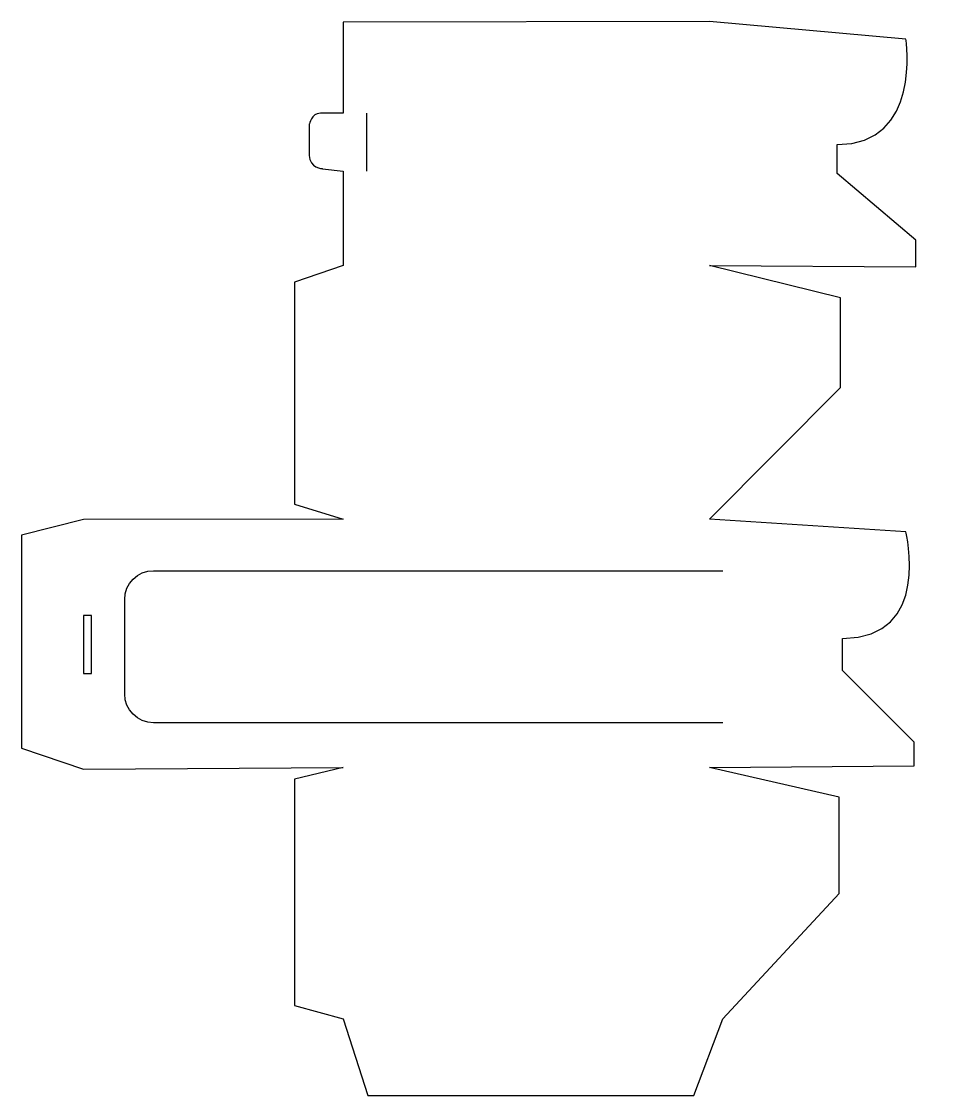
# Model space of a CAD drawing. Header units: centimetres. Extents: x -8 to 8.2, y -9.6 to 9.6.
import ezdxf

# ---------------------------------------------------------------- set-up
doc = ezdxf.new("R2010")
doc.units = ezdxf.units.CM
doc.header["$MEASUREMENT"] = 0
doc.layers.add('Camada 1', color=7, linetype='Continuous')

msp = doc.modelspace()

# ---------------------------------------------------------------- linework, layer by layer
at = {"layer": 'Camada 1', "lineweight": 25}
msp.add_lwpolyline([(-6.84713, -2.04226), (-6.70907, -2.04226), (-6.70907, -1.01622), (-6.84713, -1.01622), (-6.84713, -2.04226)], close=True, dxfattribs=at)
for points, knots in [([(-1.79565, -9.55051), (-1.79565, -9.55051), (-2.22978, -8.18899), (-2.22978, -8.18899), (-2.22978, -8.18899), (-2.22978, -8.18899), (-3.09796, -7.95219), (-3.09796, -7.95219), (-3.09796, -7.95219), (-3.09796, -7.95219), (-3.09795, -3.92676), (-3.09795, -3.92676), (-3.09795, -3.92676), (-3.09795, -3.92676), (-2.22977, -3.71951), (-2.22977, -3.71951), (-2.22977, -3.71951), (-2.22977, -3.71951), (-6.84712, -3.74914), (-6.84712, -3.74914), (-6.84712, -3.74914), (-6.84712, -3.74914), (-7.95218, -3.37423), (-7.95218, -3.37423), (-7.95218, -3.37423), (-7.95218, -3.37423), (-7.95218, 0.41434), (-7.95218, 0.41434), (-7.95218, 0.41434), (-7.95218, 0.41434), (-6.84712, 0.69067), (-6.84712, 0.69067), (-6.84712, 0.69067), (-6.84712, 0.69067), (-2.22977, 0.70051), (-2.22977, 0.70051), (-2.22977, 0.70051), (-2.22977, 0.70051), (-3.09795, 0.96687), (-3.09795, 0.96687), (-3.09795, 0.96687), (-3.09795, 0.96687), (-3.09795, 4.91334), (-3.09795, 4.91334), (-3.09795, 4.91334), (-3.09795, 4.91334), (-2.22977, 5.20936), (-2.22977, 5.20936), (-2.22977, 5.20936), (-2.22977, 5.20936), (-2.22977, 6.88661), (-2.22977, 6.88661), (-2.22977, 6.88661), (-2.22977, 6.88661), (-2.5981, 6.93267), (-2.5981, 6.93267), (-2.5981, 6.93267), (-2.5981, 6.93267), (-2.8349, 6.94579), (-2.8349, 7.16947), (-2.8349, 7.16947), (-2.8349, 7.16947), (-2.8349, 7.722), (-2.8349, 7.722), (-2.8349, 7.722), (-2.8349, 7.722), (-2.79537, 7.91933), (-2.63757, 7.91933), (-2.63757, 7.91933), (-2.47969, 7.91933), (-2.22977, 7.91933), (-2.22977, 7.91933), (-2.22977, 7.91933), (-2.22977, 7.91933), (-2.22978, 9.53738), (-2.22978, 9.53738), (-2.22978, 9.53738), (-2.22978, 9.53738), (4.28188, 9.55051), (4.28188, 9.55051), (4.28188, 9.55051), (4.28188, 9.55051), (7.77451, 9.23478), (7.77451, 9.23478), (7.77451, 9.23478), (7.77451, 9.23478), (8.07058, 7.36021), (6.55113, 7.36021), (6.55113, 7.36021), (6.55113, 7.36021), (6.55113, 6.84713), (6.55113, 6.84713), (6.55113, 6.84713), (6.55113, 6.84713), (7.95218, 5.6632), (7.95218, 5.6632), (7.95218, 5.6632), (7.95218, 5.6632), (7.95218, 5.18962), (7.95218, 5.18962), (7.95218, 5.18962), (7.95218, 5.18962), (4.28188, 5.20936), (4.28188, 5.20936), (4.28188, 5.20936), (4.28188, 5.20936), (6.61032, 4.63709), (6.61032, 4.63709), (6.61032, 4.63709), (6.61032, 4.63709), (6.61032, 3.03877), (6.61032, 3.03877), (6.61032, 3.03877), (6.61032, 3.03877), (4.28188, 0.70051), (4.28188, 0.70051), (4.28188, 0.70051), (4.28188, 0.70051), (7.77451, 0.47352), (7.77451, 0.47352), (7.77451, 0.47352), (7.77451, 0.47352), (8.24809, -1.42071), (6.64979, -1.42071), (6.64979, -1.42071), (6.64979, -1.42071), (6.64979, -1.99298), (6.64979, -1.99298), (6.64979, -1.99298), (6.64979, -1.99298), (7.92254, -3.26573), (7.92254, -3.26573), (7.92254, -3.26573), (7.92254, -3.26573), (7.92254, -3.68994), (7.92254, -3.68994), (7.92254, -3.68994), (7.92254, -3.68994), (4.28187, -3.71949), (4.28187, -3.71949), (4.28187, -3.71949), (4.28187, -3.71949), (6.5906, -4.24247), (6.5906, -4.24247), (6.5906, -4.24247), (6.5906, -4.24247), (6.5906, -5.95919), (6.5906, -5.95919), (6.5906, -5.95919), (6.5906, -5.95919), (4.51873, -8.18897), (4.51873, -8.18897), (4.51873, -8.18897), (4.51873, -8.18897), (4.00568, -9.55049), (4.00568, -9.55049), (4.00568, -9.55049), (4.00568, -9.55049), (-1.79565, -9.55048), (-1.79565, -9.55048), (-1.79565, -9.55048), (-1.79565, -9.55048), (-1.79565, -9.55051), (-1.79565, -9.55051)], [0, 0, 0, 0, 0.02380952, 0.02380952, 0.02380952, 0.02380952, 0.04761905, 0.04761905, 0.04761905, 0.04761905, 0.07142857, 0.07142857, 0.07142857, 0.07142857, 0.0952381, 0.0952381, 0.0952381, 0.0952381, 0.11904762, 0.11904762, 0.11904762, 0.11904762, 0.14285714, 0.14285714, 0.14285714, 0.14285714, 0.16666667, 0.16666667, 0.16666667, 0.16666667, 0.19047619, 0.19047619, 0.19047619, 0.19047619, 0.21428571, 0.21428571, 0.21428571, 0.21428571, 0.23809524, 0.23809524, 0.23809524, 0.23809524, 0.26190476, 0.26190476, 0.26190476, 0.26190476, 0.28571429, 0.28571429, 0.28571429, 0.28571429, 0.30952381, 0.30952381, 0.30952381, 0.30952381, 0.33333333, 0.33333333, 0.33333333, 0.33333333, 0.35714286, 0.35714286, 0.35714286, 0.35714286, 0.38095238, 0.38095238, 0.38095238, 0.38095238, 0.4047619, 0.4047619, 0.4047619, 0.4047619, 0.42857143, 0.42857143, 0.42857143, 0.42857143, 0.45238095, 0.45238095, 0.45238095, 0.45238095, 0.47619048, 0.47619048, 0.47619048, 0.47619048, 0.5, 0.5, 0.5, 0.5, 0.52380952, 0.52380952, 0.52380952, 0.52380952, 0.54761905, 0.54761905, 0.54761905, 0.54761905, 0.57142857, 0.57142857, 0.57142857, 0.57142857, 0.5952381, 0.5952381, 0.5952381, 0.5952381, 0.61904762, 0.61904762, 0.61904762, 0.61904762, 0.64285714, 0.64285714, 0.64285714, 0.64285714, 0.66666667, 0.66666667, 0.66666667, 0.66666667, 0.69047619, 0.69047619, 0.69047619, 0.69047619, 0.71428571, 0.71428571, 0.71428571, 0.71428571, 0.73809524, 0.73809524, 0.73809524, 0.73809524, 0.76190476, 0.76190476, 0.76190476, 0.76190476, 0.78571429, 0.78571429, 0.78571429, 0.78571429, 0.80952381, 0.80952381, 0.80952381, 0.80952381, 0.83333333, 0.83333333, 0.83333333, 0.83333333, 0.85714286, 0.85714286, 0.85714286, 0.85714286, 0.88095238, 0.88095238, 0.88095238, 0.88095238, 0.9047619, 0.9047619, 0.9047619, 0.9047619, 0.92857143, 0.92857143, 0.92857143, 0.92857143, 0.95238095, 0.95238095, 0.95238095, 0.95238095, 1, 1, 1, 1]), ([(4.51874, -2.92037), (4.51874, -2.92037), (-5.60401, -2.92037), (-5.60401, -2.92037), (-5.60401, -2.92037), (-5.88738, -2.92037), (-6.11706, -2.69066), (-6.11706, -2.40737), (-6.11706, -2.40737), (-6.11706, -2.40737), (-6.11706, -0.73004), (-6.11706, -0.73004), (-6.11706, -0.73004), (-6.11706, -0.44675), (-5.88738, -0.21704), (-5.60401, -0.21704), (-5.60401, -0.21704), (-5.60401, -0.21704), (4.51874, -0.21704), (4.51874, -0.21704)], [0, 0, 0, 0, 0.16666667, 0.16666667, 0.16666667, 0.16666667, 0.33333333, 0.33333333, 0.33333333, 0.33333333, 0.5, 0.5, 0.5, 0.5, 0.66666667, 0.66666667, 0.66666667, 0.66666667, 1, 1, 1, 1])]:
    msp.add_open_spline(points, degree=3, knots=knots, dxfattribs=at)
msp.add_open_spline([(-1.81546, 7.91932), (-1.81546, 7.91932), (-1.81546, 6.8866), (-1.81546, 6.8866)], degree=3, dxfattribs=at)

doc.saveas('drawing.dxf')
